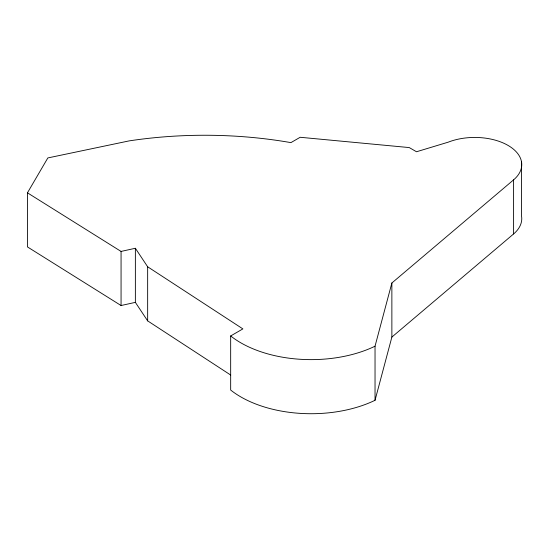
<?xml version="1.0" encoding="UTF-8"?>
<svg xmlns="http://www.w3.org/2000/svg" width="549" height="549" viewBox="0 0 549 549"><rect width="100%" height="100%" fill="white"/><g stroke="black" fill="none" stroke-linecap="round" stroke-linejoin="round"><path stroke-width="0.82" d="M27.45 192.823L121.061 251.428L135.37 248.265L147.654 266.78L242.878 328.899L230.669 335.954L230.669 390.044A99.424 57.405 0 0 0 375.036 400.29L375.036 346.193L391.869 282.996L513.596 179.859A47.015 27.141 0 0 0 507.983 145.382A47.015 27.141 0 0 0 448.272 142.15L416.506 151.757L409.266 147.578L300.166 137.277L290.915 142.623A297.51 171.762 0 0 0 129.241 140.873L47.838 157.934L27.45 192.823L27.45 246.913L121.061 305.525L135.37 302.362L147.654 320.877L230.704 375.056M375.036 400.29L391.869 337.086L391.869 282.996M391.869 337.086L513.596 233.956A47.015 27.141 0 0 0 521.55 216.134L521.55 162.037M513.596 179.859L513.596 233.956M147.654 266.78L147.654 320.877M135.37 248.265L135.37 302.362M121.061 251.428L121.061 305.525M375.036 346.193A99.424 57.405 0 0 1 230.669 335.954"/></g></svg>
